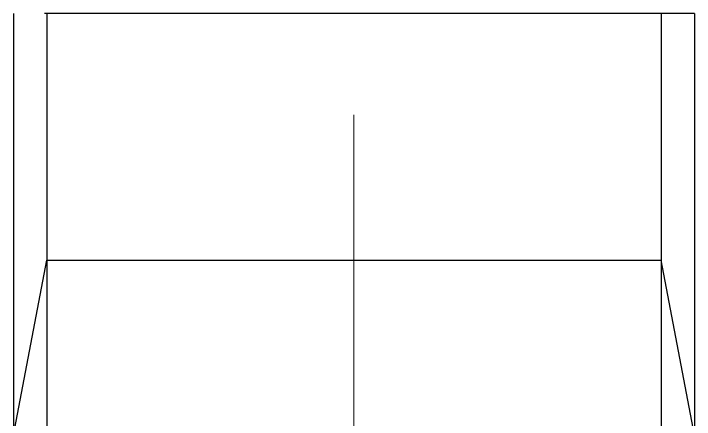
# Model space of a CAD drawing. Extents: x 419008 to 585152, y 366207 to 472224.
# Drawn here: x 509347 to 510067, y 458505 to 458934 of the extents above; entities that cross this region are included whole.
import ezdxf

# ---------------------------------------------------------------- set-up
doc = ezdxf.new("R2010")
doc.units = 0
doc.header["$LTSCALE"] = 50
doc.linetypes.add('ОСЕВАЯ2', pattern=[14.2875, 9.525, -1.5875, 1.5875, -1.5875])
doc.layers.get('0').update_dxf_attribs({"linetype": 'CONTINUOUS'})
doc.layers.add('ax', color=4, linetype='ОСЕВАЯ2', lineweight=15)
doc.layers.add('eq', color=255, linetype='CONTINUOUS')
doc.layers.add('WALL', color=5, linetype='CONTINUOUS')

# ---------------------------------------------------------------- blocks, each defined once
blk = doc.blocks.new('A$C3FF65A5C')
at = {"lineweight": 30}
for p, q in [((840, 8729.87, 164.7), (875, 8914.87, 164.7)), ((875, 8914.87, 164.7), (1525, 8914.87, 164.7)), ((1560, 8729.87, 164.7), (1525, 8914.87, 164.7))]:
    blk.add_line(p, q, dxfattribs=at)
at = {"lineweight": 9}
for p, q in [((875, 8914.87, 164.7), (875, 8217.15, 164.7)), ((1525, 8914.87, 164.7), (1525, 8217.15, 164.7))]:
    blk.add_line(p, q, dxfattribs=at)
at = {"layer": 'ax'}
blk.add_line((1200, 9068.42, 164.7), (1200, 0, -1.68), dxfattribs=at)

msp = doc.modelspace()

# ---------------------------------------------------------------- linework, layer by layer
at = {"layer": 'WALL'}
for p, q in [((509347.18, 458933.99), (509347.18, 450422.62)), ((510067.18, 458933.99), (509379.72, 458933.99)), ((509382.18, 458933.99), (509382.18, 450422.62)), ((510032.18, 458933.99), (510032.18, 450422.62)), ((510067.18, 458933.99), (510067.18, 450422.62))]:
    msp.add_line(p, q, dxfattribs=at)

# ---------------------------------------------------------------- block references
at = {"layer": 'eq', "color": 255}
msp.add_blockref('A$C3FF65A5C', (508507.18, 449758.5, -164.7), dxfattribs=at)

doc.saveas('drawing.dxf')
